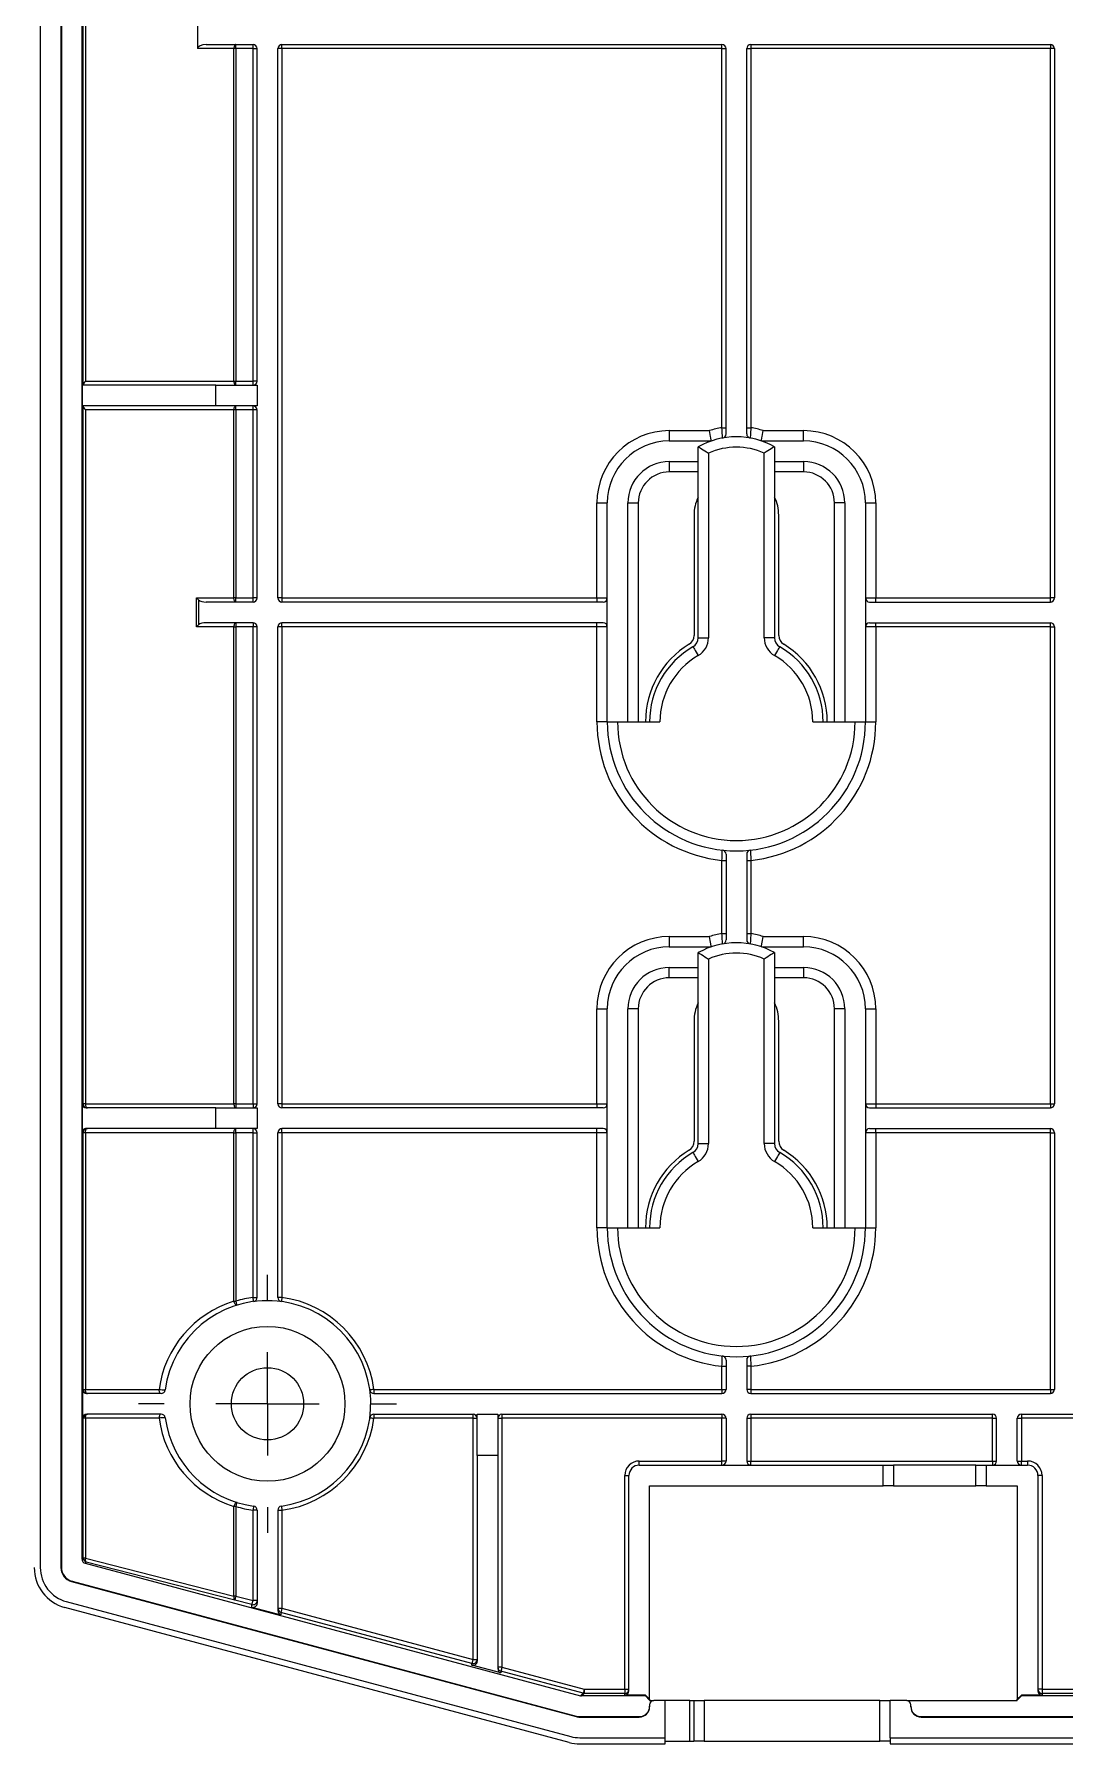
# Model space of a CAD drawing. Header units: millimetres. Extents: x 3 to 590, y 3 to 417.
# Drawn here: x 111.4 to 161.3, y 198.2 to 281 of the extents above; entities that cross this region are included whole.
import ezdxf

# ---------------------------------------------------------------- set-up
doc = ezdxf.new("R2010")
doc.units = ezdxf.units.MM
doc.header["$LTSCALE"] = 2
doc.layers.add('SLD-0', color=179, linetype='Continuous')

# ---------------------------------------------------------------- blocks, each defined once
blk = doc.blocks.new('SW_CENTERMARKSYMBOL_3')
at = {"layer": 'SLD-0', "color": 0}
for p, q in [((0, 5), (0, 6.25)), ((0, 0), (0, 2.5)), ((-5, 0), (-6.25, 0)), ((0, 0), (-2.5, 0)), ((0, 0), (0, -2.5)), ((0, 0), (2.5, 0)), ((5, 0), (6.25, 0)), ((0, -5), (0, -6.25))]:
    blk.add_line(p, q, dxfattribs=at)

msp = doc.modelspace()

# ---------------------------------------------------------------- linework, layer by layer
at = {"color": 7, "linetype": 'Continuous', "lineweight": 15}
for p, q in [((111.707, 331.494), (111.707, 206.77)), ((112.707, 331.494), (112.707, 206.77)), ((112.728, 331.494), (112.728, 206.786)), ((113.728, 207.175), (113.728, 331.473)), ((113.786, 264.06), (113.786, 315.514)), ((113.889, 315.514), (113.889, 264.234)), ((119.321, 281.734), (119.321, 280.334)), ((121.08, 280.334), (119.321, 280.334)), ((119.734, 280.534), (122.007, 280.534)), ((121.08, 264.234), (121.08, 280.334)), ((121.177, 280.334), (121.08, 280.334)), ((121.177, 280.334), (121.177, 280.534)), ((122.007, 280.334), (121.177, 280.334)), ((121.177, 280.334), (121.177, 264.234)), ((122.007, 280.334), (122.007, 280.534)), ((122.007, 280.334), (122.207, 280.334)), ((122.007, 264.234), (122.007, 280.334)), ((122.207, 264.234), (122.207, 280.334)), ((123.207, 253.734), (123.207, 280.334)), ((123.407, 280.334), (123.207, 280.334)), ((123.407, 280.534), (144.707, 280.534)), ((123.407, 280.334), (123.407, 280.534)), ((123.407, 280.334), (123.407, 253.734)), ((144.707, 280.334), (123.407, 280.334)), ((144.707, 280.334), (144.707, 280.534)), ((144.707, 280.334), (144.907, 280.334)), ((144.707, 261.976), (144.707, 280.334)), ((144.907, 261.672), (144.907, 280.334)), ((145.907, 261.672), (145.907, 280.334)), ((145.907, 280.334), (146.107, 280.334)), ((146.107, 280.534), (160.607, 280.534)), ((146.107, 280.534), (146.107, 280.334)), ((160.607, 280.334), (146.107, 280.334)), ((146.107, 280.334), (146.107, 261.976)), ((160.607, 280.534), (160.607, 280.334)), ((160.607, 253.734), (160.607, 280.334)), ((160.807, 280.334), (160.607, 280.334)), ((160.807, 280.334), (160.807, 253.734)), ((113.889, 264.234), (121.08, 264.234)), ((121.08, 264.234), (121.177, 264.234)), ((121.177, 264.034), (121.177, 264.234)), ((121.177, 264.234), (122.007, 264.234)), ((122.007, 264.034), (122.007, 264.234)), ((122.207, 264.234), (122.007, 264.234)), ((113.73, 264.034), (113.73, 263.034)), ((120.207, 264.034), (113.73, 264.034)), ((120.207, 263.034), (120.207, 264.034)), ((120.207, 264.034), (122.207, 264.034)), ((122.207, 264.034), (122.207, 263.034)), ((120.207, 263.034), (113.73, 263.034)), ((113.786, 229.234), (113.786, 263.007)), ((121.08, 262.834), (113.889, 262.834)), ((113.889, 262.834), (113.889, 229.234)), ((122.207, 263.034), (120.207, 263.034)), ((121.08, 253.734), (121.08, 262.834)), ((121.177, 262.834), (121.08, 262.834)), ((121.177, 262.834), (121.177, 263.034)), ((122.007, 262.834), (121.177, 262.834)), ((121.177, 262.834), (121.177, 253.734)), ((122.007, 262.834), (122.007, 263.034)), ((122.207, 262.834), (122.007, 262.834)), ((122.007, 253.734), (122.007, 262.834)), ((122.207, 253.734), (122.207, 262.834)), ((142.157, 261.834), (144.111, 261.834)), ((142.157, 261.834), (142.157, 261.334)), ((144.707, 261.976), (144.907, 261.976)), ((145.907, 261.976), (146.107, 261.976)), ((146.703, 261.834), (148.657, 261.834)), ((148.657, 261.334), (148.657, 261.834)), ((142.157, 261.334), (144.19, 261.334)), ((143.557, 251.804), (143.557, 261.053)), ((146.624, 261.334), (148.657, 261.334)), ((147.257, 261.053), (147.257, 251.804)), ((142.157, 260.334), (143.557, 260.334)), ((142.157, 260.334), (142.157, 259.834)), ((144.057, 260.745), (144.057, 251.804)), ((146.757, 251.804), (146.757, 260.745)), ((147.257, 260.334), (148.657, 260.334)), ((148.657, 260.334), (148.657, 259.834)), ((143.557, 259.834), (142.157, 259.834)), ((148.657, 259.834), (147.257, 259.834)), ((138.657, 258.334), (139.157, 258.334)), ((138.657, 253.734), (138.657, 258.334)), ((139.157, 247.734), (139.157, 258.334)), ((140.157, 247.734), (140.157, 258.334)), ((140.157, 258.334), (140.657, 258.334)), ((140.657, 258.334), (140.657, 247.734)), ((150.157, 247.734), (150.157, 258.334)), ((150.657, 258.334), (150.157, 258.334)), ((150.657, 258.334), (150.657, 247.734)), ((151.657, 258.334), (151.657, 247.734)), ((151.657, 258.334), (152.157, 258.334)), ((152.157, 258.334), (152.157, 253.734)), ((143.357, 257.734), (143.357, 251.918)), ((147.457, 251.918), (147.457, 257.734)), ((119.276, 252.334), (119.276, 253.734)), ((119.276, 253.734), (121.08, 253.734)), ((119.373, 253.637), (119.373, 252.431)), ((122.007, 253.534), (119.734, 253.534)), ((121.177, 253.734), (121.08, 253.734)), ((121.177, 253.534), (121.177, 253.734)), ((121.177, 253.734), (122.007, 253.734)), ((122.007, 253.534), (122.007, 253.734)), ((122.207, 253.734), (122.007, 253.734)), ((123.407, 253.734), (123.207, 253.734)), ((123.407, 253.734), (138.657, 253.734)), ((123.407, 253.734), (123.407, 253.534)), ((138.957, 253.534), (123.407, 253.534)), ((138.657, 253.734), (139.157, 253.734)), ((138.657, 253.734), (138.657, 253.534)), ((151.657, 253.734), (152.157, 253.734)), ((151.857, 253.534), (160.607, 253.534)), ((152.157, 253.534), (152.157, 253.734)), ((152.157, 253.734), (160.607, 253.734)), ((160.607, 253.534), (160.607, 253.734)), ((160.807, 253.734), (160.607, 253.734)), ((122.007, 252.534), (119.734, 252.534)), ((121.177, 252.534), (121.177, 252.334)), ((122.007, 252.534), (122.007, 252.334)), ((138.957, 252.534), (123.407, 252.534)), ((123.407, 252.334), (123.407, 252.534)), ((138.657, 252.334), (138.657, 252.534)), ((151.857, 252.534), (160.607, 252.534)), ((152.157, 252.334), (152.157, 252.534)), ((160.607, 252.334), (160.607, 252.534)), ((121.08, 252.334), (119.276, 252.334)), ((121.08, 229.234), (121.08, 252.334)), ((121.08, 252.334), (121.177, 252.334)), ((122.007, 252.334), (121.177, 252.334)), ((121.177, 252.334), (121.177, 229.234)), ((122.207, 252.334), (122.007, 252.334)), ((122.007, 229.234), (122.007, 252.334)), ((122.207, 229.234), (122.207, 252.334)), ((123.207, 229.234), (123.207, 252.334)), ((123.407, 252.334), (123.207, 252.334)), ((123.407, 252.334), (123.407, 229.234)), ((138.657, 252.334), (123.407, 252.334)), ((139.157, 252.334), (138.657, 252.334)), ((138.657, 247.734), (138.657, 252.334)), ((143.557, 251.804), (144.057, 251.804)), ((147.257, 251.804), (146.757, 251.804)), ((152.157, 252.334), (151.657, 252.334)), ((152.157, 252.334), (152.157, 247.734)), ((160.607, 252.334), (152.157, 252.334)), ((160.607, 252.334), (160.807, 252.334)), ((160.607, 229.234), (160.607, 252.334)), ((160.807, 252.334), (160.807, 229.234)), ((139.157, 247.734), (138.657, 247.734)), ((139.157, 247.734), (139.657, 247.734)), ((139.657, 247.734), (141.707, 247.734)), ((149.107, 247.734), (151.157, 247.734)), ((151.157, 247.734), (151.657, 247.734)), ((151.657, 247.734), (152.157, 247.734)), ((144.707, 241.02), (144.907, 241.02)), ((144.707, 237.476), (144.707, 241.02)), ((144.907, 241.322), (144.907, 237.172)), ((145.907, 241.322), (145.907, 237.172)), ((145.907, 241.02), (146.107, 241.02)), ((146.107, 241.02), (146.107, 237.476)), ((142.157, 237.334), (144.111, 237.334)), ((142.157, 237.334), (142.157, 236.834)), ((142.157, 236.834), (144.19, 236.834)), ((144.707, 237.476), (144.907, 237.476)), ((145.907, 237.476), (146.107, 237.476)), ((146.624, 236.834), (148.657, 236.834)), ((146.703, 237.334), (148.657, 237.334)), ((148.657, 236.834), (148.657, 237.334)), ((143.557, 227.304), (143.557, 236.553)), ((144.057, 236.245), (144.057, 227.304)), ((146.757, 227.304), (146.757, 236.245)), ((147.257, 236.553), (147.257, 227.304)), ((142.157, 235.834), (143.557, 235.834)), ((142.157, 235.334), (142.157, 235.834)), ((143.557, 235.334), (142.157, 235.334)), ((147.257, 235.834), (148.657, 235.834)), ((148.657, 235.334), (147.257, 235.334)), ((148.657, 235.834), (148.657, 235.334)), ((138.657, 233.834), (139.157, 233.834)), ((138.657, 229.234), (138.657, 233.834)), ((139.157, 223.234), (139.157, 233.834)), ((140.157, 223.234), (140.157, 233.834)), ((140.657, 233.834), (140.157, 233.834)), ((140.657, 233.834), (140.657, 223.234)), ((150.157, 223.234), (150.157, 233.834)), ((150.657, 233.834), (150.157, 233.834)), ((150.657, 233.834), (150.657, 223.234)), ((151.657, 233.834), (151.657, 223.234)), ((151.657, 233.834), (152.157, 233.834)), ((152.157, 233.834), (152.157, 229.234)), ((143.357, 233.234), (143.357, 227.418)), ((147.457, 227.418), (147.457, 233.234)), ((113.73, 229.234), (113.786, 229.234)), ((113.73, 229.234), (113.73, 227.834)), ((113.889, 229.234), (113.786, 229.234)), ((113.889, 229.234), (121.08, 229.234)), ((120.207, 229.034), (113.93, 229.034)), ((120.207, 228.034), (120.207, 229.034)), ((120.207, 229.034), (122.207, 229.034)), ((121.177, 229.234), (121.08, 229.234)), ((121.177, 229.234), (121.177, 229.034)), ((121.177, 229.234), (122.007, 229.234)), ((122.007, 229.234), (122.207, 229.234)), ((122.007, 229.234), (122.007, 229.034)), ((122.207, 229.034), (122.207, 228.034)), ((123.407, 229.234), (123.207, 229.234)), ((123.407, 229.234), (123.407, 229.034)), ((123.407, 229.234), (138.657, 229.234)), ((138.957, 229.034), (123.407, 229.034)), ((138.657, 229.234), (139.157, 229.234)), ((138.657, 229.234), (138.657, 229.034)), ((151.657, 229.234), (152.157, 229.234)), ((151.857, 229.034), (160.607, 229.034)), ((152.157, 229.234), (152.157, 229.034)), ((152.157, 229.234), (160.607, 229.234)), ((160.607, 229.234), (160.807, 229.234)), ((160.607, 229.234), (160.607, 229.034)), ((113.786, 227.834), (113.73, 227.834)), ((113.786, 215.404), (113.786, 227.834)), ((113.889, 227.834), (113.786, 227.834)), ((121.08, 227.834), (113.889, 227.834)), ((113.889, 227.834), (113.889, 215.404)), ((120.207, 228.034), (113.93, 228.034)), ((122.207, 228.034), (120.207, 228.034)), ((121.08, 219.674), (121.08, 227.834)), ((121.08, 227.834), (121.177, 227.834)), ((121.177, 227.834), (121.177, 228.034)), ((122.007, 227.834), (121.177, 227.834)), ((121.177, 227.834), (121.177, 219.674)), ((122.007, 227.834), (122.007, 228.034)), ((122.007, 219.856), (122.007, 227.834)), ((122.007, 227.834), (122.207, 227.834)), ((122.207, 219.856), (122.207, 227.834)), ((123.207, 219.856), (123.207, 227.834)), ((123.407, 227.834), (123.207, 227.834)), ((138.957, 228.034), (123.407, 228.034)), ((123.407, 227.834), (123.407, 228.034)), ((138.657, 227.834), (123.407, 227.834)), ((123.407, 227.834), (123.407, 219.856)), ((138.657, 227.834), (138.657, 228.034)), ((139.157, 227.834), (138.657, 227.834)), ((138.657, 223.234), (138.657, 227.834)), ((152.157, 227.834), (151.657, 227.834)), ((151.857, 228.034), (160.607, 228.034)), ((152.157, 227.834), (152.157, 228.034)), ((152.157, 227.834), (152.157, 223.234)), ((160.607, 227.834), (152.157, 227.834)), ((160.607, 227.834), (160.607, 228.034)), ((160.607, 215.404), (160.607, 227.834)), ((160.607, 227.834), (160.807, 227.834)), ((160.807, 227.834), (160.807, 215.404)), ((143.557, 227.304), (144.057, 227.304)), ((147.257, 227.304), (146.757, 227.304)), ((139.157, 223.234), (138.657, 223.234)), ((139.157, 223.234), (139.657, 223.234)), ((139.657, 223.234), (141.707, 223.234)), ((149.107, 223.234), (151.157, 223.234)), ((151.157, 223.234), (151.657, 223.234)), ((151.657, 223.234), (152.157, 223.234)), ((121.08, 219.674), (121.177, 219.674)), ((122.007, 219.856), (122.207, 219.856)), ((123.407, 219.856), (123.207, 219.856)), ((144.707, 216.52), (144.907, 216.52)), ((144.707, 215.404), (144.707, 216.52)), ((144.907, 216.822), (144.907, 215.404)), ((145.907, 216.822), (145.907, 215.404)), ((146.107, 216.52), (145.907, 216.52)), ((146.107, 216.52), (146.107, 215.404)), ((113.755, 215.404), (113.786, 215.404)), ((113.755, 215.404), (113.755, 214.004)), ((113.786, 215.404), (113.889, 215.404)), ((113.889, 215.404), (117.457, 215.404)), ((127.86, 215.404), (127.86, 215.204)), ((127.86, 215.404), (144.707, 215.404)), ((144.707, 215.404), (144.907, 215.404)), ((144.707, 215.404), (144.707, 215.204)), ((146.107, 215.404), (145.907, 215.404)), ((146.107, 215.404), (146.107, 215.204)), ((146.107, 215.404), (160.607, 215.404)), ((160.607, 215.404), (160.807, 215.404)), ((160.607, 215.404), (160.607, 215.204)), ((117.554, 215.204), (113.955, 215.204)), ((127.86, 215.204), (144.707, 215.204)), ((146.107, 215.204), (160.607, 215.204)), ((113.786, 214.004), (113.755, 214.004)), ((113.786, 207.233), (113.786, 214.004)), ((113.889, 214.004), (113.786, 214.004)), ((117.457, 214.004), (113.889, 214.004)), ((113.889, 214.004), (113.889, 207.233)), ((117.554, 214.204), (113.955, 214.204)), ((127.86, 214.204), (132.657, 214.204)), ((127.86, 214.204), (127.86, 214.004)), ((132.657, 214.004), (127.86, 214.004)), ((132.657, 214.004), (132.657, 214.204)), ((132.657, 202.324), (132.657, 214.004)), ((132.657, 214.004), (132.857, 214.004)), ((132.857, 214.204), (133.857, 214.204)), ((132.857, 212.204), (132.857, 214.204)), ((133.857, 214.204), (133.857, 212.204)), ((133.857, 214.004), (134.057, 214.004)), ((134.057, 214.204), (144.707, 214.204)), ((134.057, 214.204), (134.057, 214.004)), ((144.707, 214.004), (134.057, 214.004)), ((134.057, 214.004), (134.057, 201.949)), ((144.707, 214.204), (144.707, 214.004)), ((144.707, 211.934), (144.707, 214.004)), ((144.907, 214.004), (144.707, 214.004)), ((144.907, 214.004), (144.907, 211.934)), ((145.907, 214.004), (145.907, 211.934)), ((145.907, 214.004), (146.107, 214.004)), ((146.107, 214.204), (157.807, 214.204)), ((146.107, 214.204), (146.107, 214.004)), ((146.107, 214.004), (146.107, 211.934)), ((157.807, 214.004), (146.107, 214.004)), ((157.807, 214.004), (157.807, 214.204)), ((157.807, 211.934), (157.807, 214.004)), ((157.807, 214.004), (158.007, 214.004)), ((158.007, 211.934), (158.007, 214.004)), ((159.007, 211.934), (159.007, 214.004)), ((159.007, 214.004), (159.207, 214.004)), ((159.207, 214.204), (172.657, 214.204)), ((159.207, 214.204), (159.207, 214.004)), ((159.207, 214.004), (159.207, 211.934)), ((172.657, 214.004), (159.207, 214.004)), ((133.857, 212.204), (132.857, 212.204)), ((132.857, 212.204), (132.857, 202.24)), ((133.857, 212.204), (133.857, 201.865)), ((140.007, 200.882), (140.007, 211.234)), ((140.007, 211.234), (140.207, 211.234)), ((140.207, 200.799), (140.207, 211.234)), ((140.707, 211.734), (140.707, 211.934)), ((140.707, 211.934), (144.707, 211.934)), ((140.707, 211.734), (152.507, 211.734)), ((144.907, 211.934), (144.707, 211.934)), ((144.707, 211.734), (144.707, 211.934)), ((145.907, 211.934), (146.107, 211.934)), ((146.107, 211.934), (157.807, 211.934)), ((146.107, 211.734), (146.107, 211.934)), ((152.507, 210.734), (152.507, 211.734)), ((152.507, 211.734), (153.007, 211.734)), ((153.007, 211.734), (153.007, 210.734)), ((157.007, 211.734), (153.007, 211.734)), ((157.007, 210.734), (157.007, 211.734)), ((157.007, 211.734), (157.507, 211.734)), ((157.507, 211.734), (157.507, 210.734)), ((157.507, 211.734), (159.507, 211.734)), ((157.807, 211.934), (157.807, 211.734)), ((157.807, 211.934), (158.007, 211.934)), ((159.007, 211.934), (159.207, 211.934)), ((159.207, 211.734), (159.207, 211.934)), ((159.207, 211.934), (159.507, 211.934)), ((159.507, 211.934), (159.507, 211.734)), ((160.007, 211.234), (160.007, 200.799)), ((160.207, 211.234), (160.007, 211.234)), ((160.207, 211.234), (160.207, 200.882)), ((141.207, 210.734), (152.507, 210.734)), ((141.207, 200.399), (141.207, 210.734)), ((153.007, 210.734), (152.507, 210.734)), ((153.007, 210.734), (157.007, 210.734)), ((157.507, 210.734), (157.007, 210.734)), ((157.507, 210.734), (159.007, 210.734)), ((159.007, 210.734), (159.007, 200.399)), ((121.08, 205.396), (121.08, 209.734)), ((121.177, 209.734), (121.08, 209.734)), ((121.177, 209.734), (121.177, 205.396)), ((122.207, 209.551), (122.007, 209.551)), ((122.007, 205.174), (122.007, 209.551)), ((122.207, 209.551), (122.207, 205.047)), ((123.207, 209.551), (123.207, 204.672)), ((123.207, 209.551), (123.407, 209.551)), ((123.407, 209.551), (123.407, 204.8)), ((113.728, 207.175), (113.786, 207.233)), ((113.889, 207.233), (113.786, 207.233)), ((113.935, 207.04), (113.877, 206.982)), ((113.889, 207.233), (121.08, 205.396)), ((121.125, 205.203), (113.935, 207.04)), ((112.707, 206.77), (112.728, 206.786)), ((113.877, 206.982), (137.864, 200.562)), ((113.247, 206.11), (113.226, 206.094)), ((113.226, 206.094), (137.648, 199.558)), ((113.247, 206.11), (137.651, 199.579)), ((121.177, 205.396), (121.08, 205.396)), ((121.177, 205.396), (122.007, 205.174)), ((137.316, 198.307), (112.895, 204.843)), ((112.967, 205.128), (137.389, 198.591)), ((121.955, 204.981), (121.125, 205.203)), ((121.955, 204.854), (121.955, 204.981)), ((121.955, 204.854), (123.355, 204.479)), ((122.207, 205.174), (122.007, 205.174)), ((123.207, 204.8), (123.407, 204.8)), ((123.355, 204.606), (123.355, 204.479)), ((132.605, 202.131), (123.355, 204.606)), ((123.407, 204.8), (132.657, 202.324)), ((132.605, 202.047), (132.605, 202.131)), ((134.005, 201.672), (132.605, 202.047)), ((132.657, 202.324), (132.857, 202.324)), ((134.057, 201.949), (133.857, 201.949)), ((134.005, 201.756), (134.005, 201.672)), ((137.991, 200.689), (134.005, 201.756)), ((134.057, 201.949), (138.043, 200.882)), ((137.864, 200.562), (137.991, 200.689)), ((138.043, 200.682), (137.916, 200.555)), ((141.007, 200.555), (137.916, 200.555)), ((138.043, 200.882), (138.043, 200.682)), ((138.043, 200.882), (140.007, 200.882)), ((140.007, 200.682), (138.043, 200.682)), ((140.007, 200.882), (140.207, 200.882)), ((140.007, 200.882), (140.007, 200.682)), ((140.007, 200.599), (140.007, 200.682)), ((141.007, 200.599), (140.007, 200.599)), ((141.007, 200.555), (141.007, 200.599)), ((141.007, 200.599), (141.207, 200.399)), ((141.207, 200.355), (141.007, 200.555)), ((141.207, 200.399), (141.207, 200.355)), ((159.007, 200.399), (159.207, 200.599)), ((159.207, 200.555), (159.007, 200.355)), ((159.007, 200.355), (159.007, 200.399)), ((159.207, 200.599), (159.207, 200.555)), ((160.207, 200.599), (159.207, 200.599)), ((168.825, 200.555), (159.207, 200.555)), ((160.207, 200.882), (160.007, 200.882)), ((160.207, 200.882), (160.207, 200.682)), ((160.207, 200.882), (168.671, 200.882)), ((160.207, 200.682), (160.207, 200.599)), ((168.697, 200.682), (160.207, 200.682)), ((137.648, 199.558), (137.651, 199.579)), ((137.832, 199.555), (137.829, 199.534)), ((137.832, 199.555), (140.707, 199.555)), ((140.707, 199.534), (140.707, 199.555)), ((141.207, 200.355), (141.207, 200.334)), ((141.207, 200.334), (141.407, 200.334)), ((141.207, 200.134), (141.207, 200.034)), ((141.953, 200.334), (141.407, 200.334)), ((141.953, 198.534), (141.953, 200.334)), ((143.153, 200.334), (141.953, 200.334)), ((143.153, 198.359), (143.153, 200.334)), ((143.153, 200.334), (143.353, 200.334)), ((143.353, 200.334), (143.353, 198.363)), ((143.353, 200.334), (143.853, 200.334)), ((143.853, 200.334), (143.853, 198.374)), ((152.353, 200.334), (143.853, 200.334)), ((152.353, 198.374), (152.353, 200.334)), ((152.353, 200.334), (152.853, 200.334)), ((152.853, 198.534), (152.853, 200.334)), ((153.653, 200.334), (152.853, 200.334)), ((153.653, 200.334), (159.007, 200.334)), ((153.853, 200.034), (153.853, 200.134)), ((154.353, 199.555), (154.353, 199.534)), ((154.353, 199.555), (168.882, 199.555)), ((159.007, 200.334), (159.007, 200.355)), ((137.829, 199.534), (140.707, 199.534)), ((154.353, 199.534), (168.885, 199.534)), ((137.828, 198.534), (141.953, 198.534)), ((137.833, 198.239), (141.953, 198.239)), ((141.953, 198.239), (141.953, 198.534)), ((141.953, 198.359), (143.153, 198.359)), ((143.853, 198.374), (152.353, 198.374)), ((152.853, 198.534), (168.886, 198.534)), ((152.853, 198.534), (152.853, 198.239)), ((152.853, 198.239), (168.881, 198.239))]:
    msp.add_line(p, q, dxfattribs=at)
at = {"color": 7, "linetype": 'Continuous', "lineweight": 15, "flags": 128}
for points in [[(121.177, 280.534), (121.158, 280.53), (121.14, 280.518), (121.123, 280.5), (121.109, 280.475), (121.097, 280.445), (121.088, 280.41), (121.082, 280.373), (121.08, 280.334)], [(121.08, 264.234), (121.082, 264.195), (121.088, 264.157), (121.097, 264.123), (121.109, 264.092), (121.123, 264.067), (121.14, 264.049), (121.158, 264.037), (121.177, 264.034)], [(121.08, 262.834), (121.082, 262.873), (121.088, 262.91), (121.097, 262.945), (121.109, 262.975), (121.123, 263), (121.14, 263.018), (121.158, 263.03), (121.177, 263.034)], [(121.177, 253.534), (121.158, 253.537), (121.14, 253.549), (121.123, 253.567), (121.109, 253.592), (121.097, 253.623), (121.088, 253.657), (121.082, 253.695), (121.08, 253.734)], [(121.177, 252.534), (121.158, 252.53), (121.14, 252.518), (121.123, 252.5), (121.109, 252.475), (121.097, 252.445), (121.088, 252.41), (121.082, 252.373), (121.08, 252.334)], [(143.307, 251.371), (143.312, 251.363), (143.326, 251.338), (143.349, 251.298), (143.38, 251.244), (143.418, 251.179), (143.461, 251.104), (143.508, 251.022), (143.557, 250.938)], [(147.507, 251.371), (147.502, 251.363), (147.488, 251.338), (147.465, 251.298), (147.434, 251.244), (147.396, 251.179), (147.353, 251.104), (147.306, 251.022), (147.257, 250.938)], [(113.889, 229.234), (113.891, 229.195), (113.897, 229.157), (113.906, 229.123), (113.918, 229.092), (113.932, 229.067), (113.949, 229.049), (113.967, 229.037), (113.986, 229.034)], [(121.08, 229.234), (121.082, 229.195), (121.088, 229.157), (121.097, 229.123), (121.109, 229.092), (121.123, 229.067), (121.14, 229.049), (121.158, 229.037), (121.177, 229.034)], [(113.889, 227.834), (113.891, 227.873), (113.897, 227.91), (113.906, 227.945), (113.918, 227.975), (113.932, 228), (113.949, 228.018), (113.967, 228.03), (113.986, 228.034)], [(121.08, 227.834), (121.082, 227.873), (121.088, 227.91), (121.097, 227.945), (121.109, 227.975), (121.123, 228), (121.14, 228.018), (121.158, 228.03), (121.177, 228.034)], [(143.307, 226.871), (143.312, 226.863), (143.326, 226.838), (143.349, 226.798), (143.38, 226.744), (143.418, 226.679), (143.461, 226.604), (143.508, 226.522), (143.557, 226.438)], [(147.507, 226.871), (147.502, 226.863), (147.488, 226.838), (147.465, 226.798), (147.434, 226.744), (147.396, 226.679), (147.353, 226.604), (147.306, 226.522), (147.257, 226.438)], [(121.236, 219.482), (121.216, 219.481), (121.194, 219.488), (121.171, 219.504), (121.148, 219.528), (121.127, 219.558), (121.108, 219.593), (121.092, 219.632), (121.08, 219.674)], [(121.236, 219.482), (121.235, 219.486), (121.232, 219.497), (121.226, 219.515), (121.219, 219.538), (121.21, 219.567), (121.2, 219.6), (121.189, 219.636), (121.177, 219.674)], [(122.034, 219.658), (122.033, 219.662), (122.032, 219.673), (122.029, 219.692), (122.026, 219.716), (122.022, 219.746), (122.017, 219.78), (122.012, 219.818), (122.007, 219.856)], [(123.407, 219.856), (123.402, 219.818), (123.397, 219.78), (123.392, 219.746), (123.388, 219.716), (123.385, 219.692), (123.382, 219.673), (123.381, 219.662), (123.38, 219.658)], [(113.986, 215.204), (113.967, 215.207), (113.949, 215.219), (113.932, 215.237), (113.918, 215.262), (113.906, 215.293), (113.897, 215.327), (113.891, 215.365), (113.889, 215.404)], [(117.554, 215.204), (117.535, 215.207), (117.517, 215.219), (117.501, 215.237), (117.486, 215.262), (117.474, 215.293), (117.465, 215.327), (117.459, 215.365), (117.457, 215.404)], [(127.86, 215.404), (127.821, 215.398), (127.784, 215.393), (127.75, 215.389), (127.72, 215.385), (127.695, 215.381), (127.677, 215.379), (127.665, 215.377), (127.662, 215.377)], [(113.889, 214.004), (113.891, 214.043), (113.897, 214.08), (113.906, 214.115), (113.918, 214.145), (113.932, 214.17), (113.949, 214.188), (113.967, 214.2), (113.986, 214.204)], [(117.554, 214.204), (117.535, 214.2), (117.517, 214.188), (117.501, 214.17), (117.486, 214.145), (117.474, 214.115), (117.465, 214.08), (117.459, 214.043), (117.457, 214.004)], [(127.662, 214.031), (127.665, 214.03), (127.677, 214.029), (127.695, 214.026), (127.72, 214.023), (127.75, 214.019), (127.784, 214.014), (127.821, 214.009), (127.86, 214.004)], [(121.236, 209.925), (121.216, 209.926), (121.194, 209.919), (121.171, 209.903), (121.148, 209.88), (121.127, 209.85), (121.108, 209.814), (121.092, 209.775), (121.08, 209.734)], [(121.177, 209.734), (121.189, 209.771), (121.2, 209.807), (121.21, 209.84), (121.219, 209.869), (121.226, 209.893), (121.232, 209.91), (121.235, 209.921), (121.236, 209.925)], [(122.034, 209.749), (122.033, 209.745), (122.032, 209.734), (122.029, 209.716), (122.026, 209.691), (122.022, 209.661), (122.017, 209.627), (122.012, 209.59), (122.007, 209.551)], [(123.38, 209.749), (123.381, 209.745), (123.382, 209.734), (123.385, 209.716), (123.388, 209.691), (123.392, 209.661), (123.397, 209.627), (123.402, 209.59), (123.407, 209.551)], [(113.889, 207.233), (113.884, 207.198), (113.882, 207.165), (113.883, 207.133), (113.888, 207.105), (113.896, 207.081), (113.906, 207.062), (113.919, 207.048), (113.935, 207.04)], [(121.08, 205.396), (121.075, 205.362), (121.073, 205.328), (121.074, 205.297), (121.079, 205.269), (121.087, 205.245), (121.097, 205.225), (121.11, 205.211), (121.125, 205.203)], [(121.177, 205.396), (121.167, 205.359), (121.158, 205.323), (121.149, 205.29), (121.141, 205.261), (121.135, 205.237), (121.13, 205.219), (121.127, 205.208), (121.125, 205.203)], [(121.955, 204.981), (121.957, 204.986), (121.96, 204.997), (121.964, 205.015), (121.971, 205.039), (121.979, 205.068), (121.988, 205.101), (121.997, 205.137), (122.007, 205.174)], [(123.407, 204.8), (123.397, 204.762), (123.388, 204.727), (123.379, 204.694), (123.371, 204.665), (123.364, 204.64), (123.36, 204.622), (123.357, 204.611), (123.355, 204.606)], [(132.657, 202.324), (132.647, 202.287), (132.638, 202.251), (132.629, 202.218), (132.621, 202.189), (132.614, 202.165), (132.61, 202.147), (132.607, 202.135), (132.605, 202.131)], [(134.057, 201.949), (134.047, 201.912), (134.038, 201.876), (134.029, 201.843), (134.021, 201.814), (134.014, 201.79), (134.01, 201.772), (134.007, 201.76), (134.005, 201.756)], [(138.043, 200.882), (138.033, 200.845), (138.024, 200.809), (138.015, 200.776), (138.007, 200.747), (138, 200.723), (137.996, 200.705), (137.993, 200.694), (137.991, 200.689)]]:
    msp.add_lwpolyline(points, dxfattribs=at)
at = {"color": 7, "linetype": 'Continuous', "lineweight": 15}
for radius in [3.75, 1.75]:
    msp.add_circle((122.707, 214.704), radius, dxfattribs=at)
for centre, radius, start, end in [((122.007, 280.334), 0.2, 0, 90), ((123.407, 280.334), 0.2, 90, 180), ((144.707, 280.334), 0.2, 0, 90), ((146.107, 280.334), 0.2, 90, 180), ((160.607, 280.334), 0.2, 0, 90), ((122.007, 264.234), 0.2, 270, 0), ((122.007, 262.834), 0.2, 0, 90), ((142.157, 258.334), 3.5, 90, 180), ((145.407, 257.734), 4.3, 99.36892, 107.5435), ((144.707, 261.672), 0.2, 280.07866, 0), ((146.107, 261.672), 0.2, 180, 259.92134), ((145.407, 257.734), 4.3, 72.4565, 80.63108), ((148.657, 258.334), 3.5, 0, 90), ((142.157, 258.334), 3, 90, 180), ((145.407, 257.734), 3.8, 60.86677, 119.13323), ((145.407, 257.734), 3.3, 65.85226, 114.14774), ((148.657, 258.334), 3, 0, 90), ((142.157, 258.334), 2, 90, 180), ((148.657, 258.334), 2, 0, 90), ((142.157, 258.334), 1.5, 90, 180), ((148.657, 258.334), 1.5, 0, 90), ((145.407, 257.734), 2.05, 154.48054, 180), ((145.407, 257.734), 2.05, 0, 25.51946), ((122.007, 253.734), 0.2, 270, 0), ((123.407, 253.734), 0.2, 180, 270), ((138.957, 253.734), 0.2, 270, 0), ((151.857, 253.734), 0.2, 180, 270), ((160.607, 253.734), 0.2, 270, 0), ((122.007, 252.334), 0.2, 0, 90), ((123.407, 252.334), 0.2, 90, 180), ((138.957, 252.334), 0.2, 0, 90), ((151.857, 252.334), 0.2, 90, 180), ((160.607, 252.334), 0.2, 0, 90), ((142.857, 251.918), 0.5, 301.35963, 0), ((143.057, 251.804), 0.5, 300, 0), ((143.057, 251.804), 1, 300, 0), ((147.757, 251.804), 1, 180, 240), ((147.757, 251.804), 0.5, 180, 240), ((147.957, 251.918), 0.5, 180, 238.64037), ((145.407, 247.734), 4.4, 121.35963, 180), ((145.407, 247.734), 4.2, 120, 180), ((145.407, 247.734), 3.7, 120, 180), ((145.407, 247.734), 3.7, 0, 60), ((145.407, 247.734), 4.2, 0, 60), ((145.407, 247.734), 4.4, 0, 58.64037), ((145.407, 247.734), 6.75, 180, 264.04751), ((145.407, 247.734), 6.25, 180, 0), ((145.407, 247.734), 5.75, 180, 0), ((145.407, 247.734), 6.75, 275.95249, 0), ((144.707, 241.322), 0.2, 0, 83.76958), ((146.107, 241.322), 0.2, 96.23042, 180), ((142.157, 233.834), 3.5, 90, 180), ((142.157, 233.834), 3, 90, 180), ((145.407, 233.234), 3.8, 60.86677, 119.13323), ((145.407, 233.234), 4.3, 99.36892, 107.5435), ((144.707, 237.172), 0.2, 280.07866, 0), ((146.107, 237.172), 0.2, 180, 259.92134), ((145.407, 233.234), 4.3, 72.4565, 80.63108), ((148.657, 233.834), 3.5, 0, 90), ((148.657, 233.834), 3, 0, 90), ((145.407, 233.234), 3.3, 65.85226, 114.14774), ((142.157, 233.834), 2, 90, 180), ((142.157, 233.834), 1.5, 90, 180), ((148.657, 233.834), 2, 0, 90), ((148.657, 233.834), 1.5, 0, 90), ((145.407, 233.234), 2.05, 154.48054, 180), ((145.407, 233.234), 2.05, 0, 25.51946), ((113.986, 229.234), 0.2, 179.99561, 269.99585), ((122.007, 229.234), 0.2, 270, 0), ((123.407, 229.234), 0.2, 180, 270), ((138.957, 229.234), 0.2, 270, 0), ((151.857, 229.234), 0.2, 180, 270), ((160.607, 229.234), 0.2, 270, 0), ((113.986, 227.834), 0.2, 90.00308, 180.00546), ((122.007, 227.834), 0.2, 0, 90), ((123.407, 227.834), 0.2, 90, 180), ((138.957, 227.834), 0.2, 0, 90), ((151.857, 227.834), 0.2, 90, 180), ((160.607, 227.834), 0.2, 0, 90), ((145.407, 223.234), 4.4, 121.35963, 180), ((145.407, 223.234), 4.2, 120, 180), ((142.857, 227.418), 0.5, 301.35963, 0), ((143.057, 227.304), 0.5, 300, 0), ((143.057, 227.304), 1, 300, 0), ((147.757, 227.304), 1, 180, 240), ((147.757, 227.304), 0.5, 180, 240), ((147.957, 227.418), 0.5, 180, 238.64037), ((145.407, 223.234), 4.2, 0, 60), ((145.407, 223.234), 4.4, 0, 58.64037), ((145.407, 223.234), 3.7, 120, 180), ((145.407, 223.234), 3.7, 0, 60), ((145.407, 223.234), 6.75, 180, 264.04751), ((145.407, 223.234), 6.25, 180, 0), ((145.407, 223.234), 5.75, 180, 0), ((145.407, 223.234), 6.75, 275.95249, 0), ((122.61, 214.704), 5.2, 107.10966, 172.26362), ((122.707, 214.704), 5, 277.73638, 172.26362), ((122.707, 214.704), 5.2, 97.73638, 107.10966), ((122.007, 219.856), 0.2, 277.73638, 0), ((123.407, 219.856), 0.2, 180, 262.26362), ((122.707, 214.704), 5.2, 7.73638, 82.26362), ((144.707, 216.822), 0.2, 0, 83.76958), ((146.107, 216.822), 0.2, 96.23042, 180), ((113.986, 215.404), 0.2, 179.99515, 269.99524), ((117.705, 216.484), 1.108, 257.10054, 272.47396), ((117.554, 215.404), 0.2, 270, 352.26362), ((127.86, 215.404), 0.2, 187.73638, 270), ((144.707, 215.404), 0.2, 270, 0), ((146.107, 215.404), 0.2, 180, 270), ((160.607, 215.404), 0.2, 270, 0), ((113.986, 214.004), 0.2, 90.00476, 180.00378), ((117.705, 212.924), 1.108, 87.52424, 102.89983), ((122.61, 214.704), 5.2, 187.73638, 252.89034), ((117.554, 214.004), 0.2, 7.73638, 90), ((122.707, 214.704), 5, 187.73638, 262.26362), ((122.707, 214.704), 5.2, 277.73638, 352.26362), ((127.86, 214.004), 0.2, 90, 172.26362), ((132.657, 214.004), 0.2, 0, 90), ((134.057, 214.004), 0.2, 90, 180), ((144.707, 214.004), 0.2, 0, 90), ((146.107, 214.004), 0.2, 90, 180), ((157.807, 214.004), 0.2, 0, 90), ((159.207, 214.004), 0.2, 90, 180), ((140.707, 211.234), 0.7, 90, 180), ((140.707, 211.234), 0.5, 90, 180), ((144.707, 211.934), 0.2, 270, 0), ((146.107, 211.934), 0.2, 180, 270), ((157.807, 211.934), 0.2, 270, 0), ((159.207, 211.934), 0.2, 180, 270), ((159.507, 211.234), 0.7, 0, 90), ((159.507, 211.234), 0.5, 0, 90), ((122.707, 214.704), 5.2, 252.89034, 262.26362), ((122.007, 209.551), 0.2, 0, 82.26362), ((123.407, 209.551), 0.2, 97.73638, 180), ((113.986, 207.233), 0.2, 180.02127, 255.00111), ((122.007, 205.174), 0.2, 255.01527, 359.99107), ((123.407, 204.8), 0.2, 180.00337, 255.0312), ((132.657, 202.324), 0.2, 255.01584, 359.9905), ((134.057, 201.949), 0.2, 180.00608, 255.02743), ((138.043, 200.883), 0.2, 255.01199, 269.96372), ((140.007, 200.882), 0.2, 269.99945, 359.99308), ((160.207, 200.882), 0.2, 180.007, 270.00061), ((141.407, 200.134), 0.2, 90, 180), ((153.653, 200.134), 0.2, 0, 90)]:
    msp.add_arc(centre, radius, start, end, dxfattribs=at)
for centre, major_axis, ratio, start_param, end_param in [((119.734, 280.334), (-0.413, 0), 0.48481, 4.712389, 6.283185), ((113.986, 264.234), (0.194, 0.194), 0.258618, 1.823869, 2.871067), ((113.784, 264.234), (0, 0.2), 0.020152, 3.141593, 3.665191), ((113.784, 262.834), (0, 0.2), 0.020152, 5.759587, 6.283185), ((113.986, 262.834), (-0.194, 0.194), 0.258618, 0.270526, 1.317724), ((119.373, 253.734), (-0.194, 0.194), 0.258618, 1.317724, 1.823869), ((119.734, 253.734), (0.413, 0), 0.48481, 3.647738, 4.712389), ((119.734, 252.334), (-0.413, 0), 0.48481, 4.712389, 5.77704), ((119.373, 252.334), (0.194, 0.194), 0.258618, 1.317724, 1.823869), ((113.93, 229.234), (-0.2, 0), 0.999848, 0, 1.570796), ((113.93, 227.834), (0.2, 0), 0.999848, 1.570796, 3.141593), ((113.955, 215.404), (0.2, 0), 0.999848, 3.141593, 4.712389), ((113.955, 214.004), (-0.2, 0), 0.999848, 4.712389, 6.283185), ((113.928, 207.175), (0.141, 0.141), 0.999695, 2.356347, 3.665344), ((113.413, 206.775), (1.415, 1.415), 0.999695, 2.356347, 3.665344), ((113.407, 206.77), (0.555, 0.426), 0.999758, 2.487069, 3.796116), ((113.428, 206.786), (0.555, 0.426), 0.999758, 2.487069, 3.796116), ((122.007, 205.047), (0, 0.2), 0.999755, 2.880139, 4.712389), ((123.407, 204.672), (0, -0.2), 0.999755, 4.712389, 6.021731), ((132.657, 202.24), (0, -0.2), 0.999755, 6.021731, 7.853982), ((134.057, 201.865), (0, 0.2), 0.999755, 1.570796, 2.880139), ((137.916, 200.755), (-0.141, -0.141), 0.999695, 0.523751, 0.785246), ((140.007, 200.799), (0, -0.2), 0.999848, 0, 1.570796), ((160.207, 200.799), (0, 0.2), 0.999848, 1.570796, 3.141593), ((137.829, 200.234), (0.091, 0.694), 0.999845, 3.010855, 3.27233), ((137.832, 200.255), (0.091, 0.694), 0.999845, 3.010855, 3.27233), ((140.707, 200.055), (0, 0.5), 0.999848, 3.141593, 4.712389), ((140.707, 200.034), (0, 0.5), 0.999848, 3.141593, 4.712389), ((154.353, 200.055), (0, -0.5), 0.999848, 4.712389, 6.283185), ((154.353, 200.034), (0, -0.5), 0.999848, 4.712389, 6.283185), ((137.834, 200.239), (-1.415, -1.415), 0.999695, 0.523751, 0.785246), ((143.153, 198.363), (0.2, 0), 0.017455, 4.712389, 6.283185), ((143.853, 198.365), (0.5, 0), 0.017455, 1.570796, 3.141593), ((152.353, 198.365), (0.5, 0), 0.017455, 0, 1.570796)]:
    msp.add_ellipse(centre, major_axis=major_axis, ratio=ratio, start_param=start_param, end_param=end_param, dxfattribs=at)
for points in [[(144.19, 261.334), (144.19, 261.334), (144.181, 261.389), (144.152, 261.573), (144.131, 261.704), (144.111, 261.834)], [(144.742, 261.475), (144.742, 261.475), (144.738, 261.53), (144.725, 261.715), (144.716, 261.844), (144.707, 261.976)], [(146.107, 261.976), (146.098, 261.844), (146.09, 261.715), (146.076, 261.53), (146.072, 261.475), (146.072, 261.475)], [(146.624, 261.334), (146.624, 261.334), (146.633, 261.389), (146.662, 261.573), (146.683, 261.704), (146.703, 261.834)], [(143.557, 261.053), (143.557, 261.053), (143.623, 261.015), (143.815, 260.898), (143.938, 260.822), (144.057, 260.745)], [(147.257, 261.053), (147.257, 261.053), (147.191, 261.015), (146.999, 260.898), (146.876, 260.822), (146.757, 260.745)], [(144.707, 241.02), (144.713, 241.152), (144.718, 241.281), (144.726, 241.466), (144.729, 241.521), (144.729, 241.521)], [(146.085, 241.521), (146.085, 241.521), (146.088, 241.466), (146.096, 241.282), (146.102, 241.152), (146.107, 241.02)], [(144.19, 236.834), (144.19, 236.834), (144.181, 236.889), (144.152, 237.073), (144.131, 237.204), (144.111, 237.334)], [(144.742, 236.975), (144.742, 236.975), (144.738, 237.03), (144.725, 237.215), (144.716, 237.344), (144.707, 237.476)], [(146.107, 237.476), (146.098, 237.344), (146.09, 237.215), (146.076, 237.03), (146.072, 236.975), (146.072, 236.975)], [(146.624, 236.834), (146.624, 236.834), (146.633, 236.889), (146.662, 237.073), (146.683, 237.204), (146.703, 237.334)], [(143.557, 236.553), (143.557, 236.553), (143.623, 236.515), (143.815, 236.398), (143.938, 236.322), (144.057, 236.245)], [(147.257, 236.553), (147.257, 236.553), (147.191, 236.515), (146.999, 236.398), (146.876, 236.322), (146.757, 236.245)], [(144.707, 216.52), (144.713, 216.652), (144.718, 216.781), (144.726, 216.966), (144.729, 217.021), (144.729, 217.021)], [(146.085, 217.021), (146.085, 217.021), (146.088, 216.966), (146.096, 216.782), (146.102, 216.652), (146.107, 216.52)]]:
    msp.add_open_spline(points, degree=3, knots=[0, 0, 0, 0, 0.5, 0.5, 1, 1, 1, 1], dxfattribs=at)
for points in [[(111.707, 206.77), (111.707, 206.405), (111.956, 205.656), (112.615, 205.222), (112.967, 205.128)], [(137.389, 198.591), (137.531, 198.553), (137.68, 198.534), (137.828, 198.534)]]:
    msp.add_open_spline(points, degree=3, dxfattribs=at)

# ---------------------------------------------------------------- block references
at = {"layer": 'SLD-0', "color": 1}
msp.add_blockref('SW_CENTERMARKSYMBOL_3', (122.707, 214.704), dxfattribs=at)

doc.saveas('drawing.dxf')
